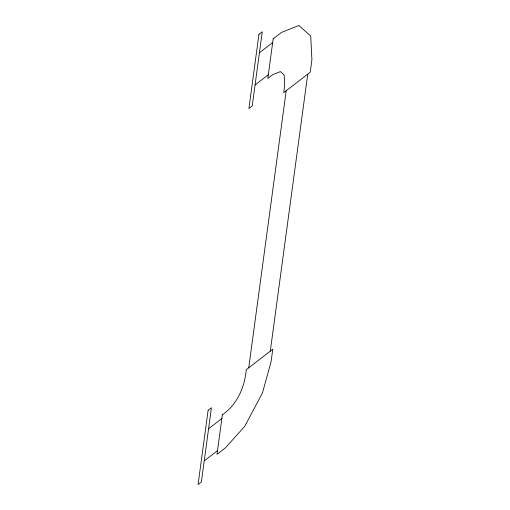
<?xml version="1.0" encoding="UTF-8"?>
<svg xmlns="http://www.w3.org/2000/svg" width="510" height="510" viewBox="0 0 510 510"><rect width="100%" height="100%" fill="white"/><g stroke="black" fill="none" stroke-linecap="round" stroke-linejoin="round"><path stroke-width="0.76" d="M248.74 367.793L286.193 90.793M270.294 351.122L307.747 74.116M259.411 52.823L272.671 42.566M255.064 84.979L268.33 74.715M208.584 428.757L221.844 418.5M204.236 460.912L217.496 450.649M208.112 410.301L198.078 484.5L201.393 481.937L211.427 407.739L208.112 410.301M258.94 34.368L248.905 108.566L252.22 106.003L262.255 31.805L258.94 34.368M222.347 414.789L216.999 454.359L225.375 447.882L244.749 426.309L262.459 392.929L271.09 361.692L272.78 349.197L246.253 369.718C244.711 387.154 237.175 404.691 222.347 414.789M273.175 38.856L267.827 78.425L272.71 74.645L280.417 71.604L284.153 74.964L284.695 85.425L283.707 92.712L310.233 72.19L311.922 59.695L310.705 36.082L298.943 25.5L281.552 32.372L273.175 38.856"/></g></svg>
